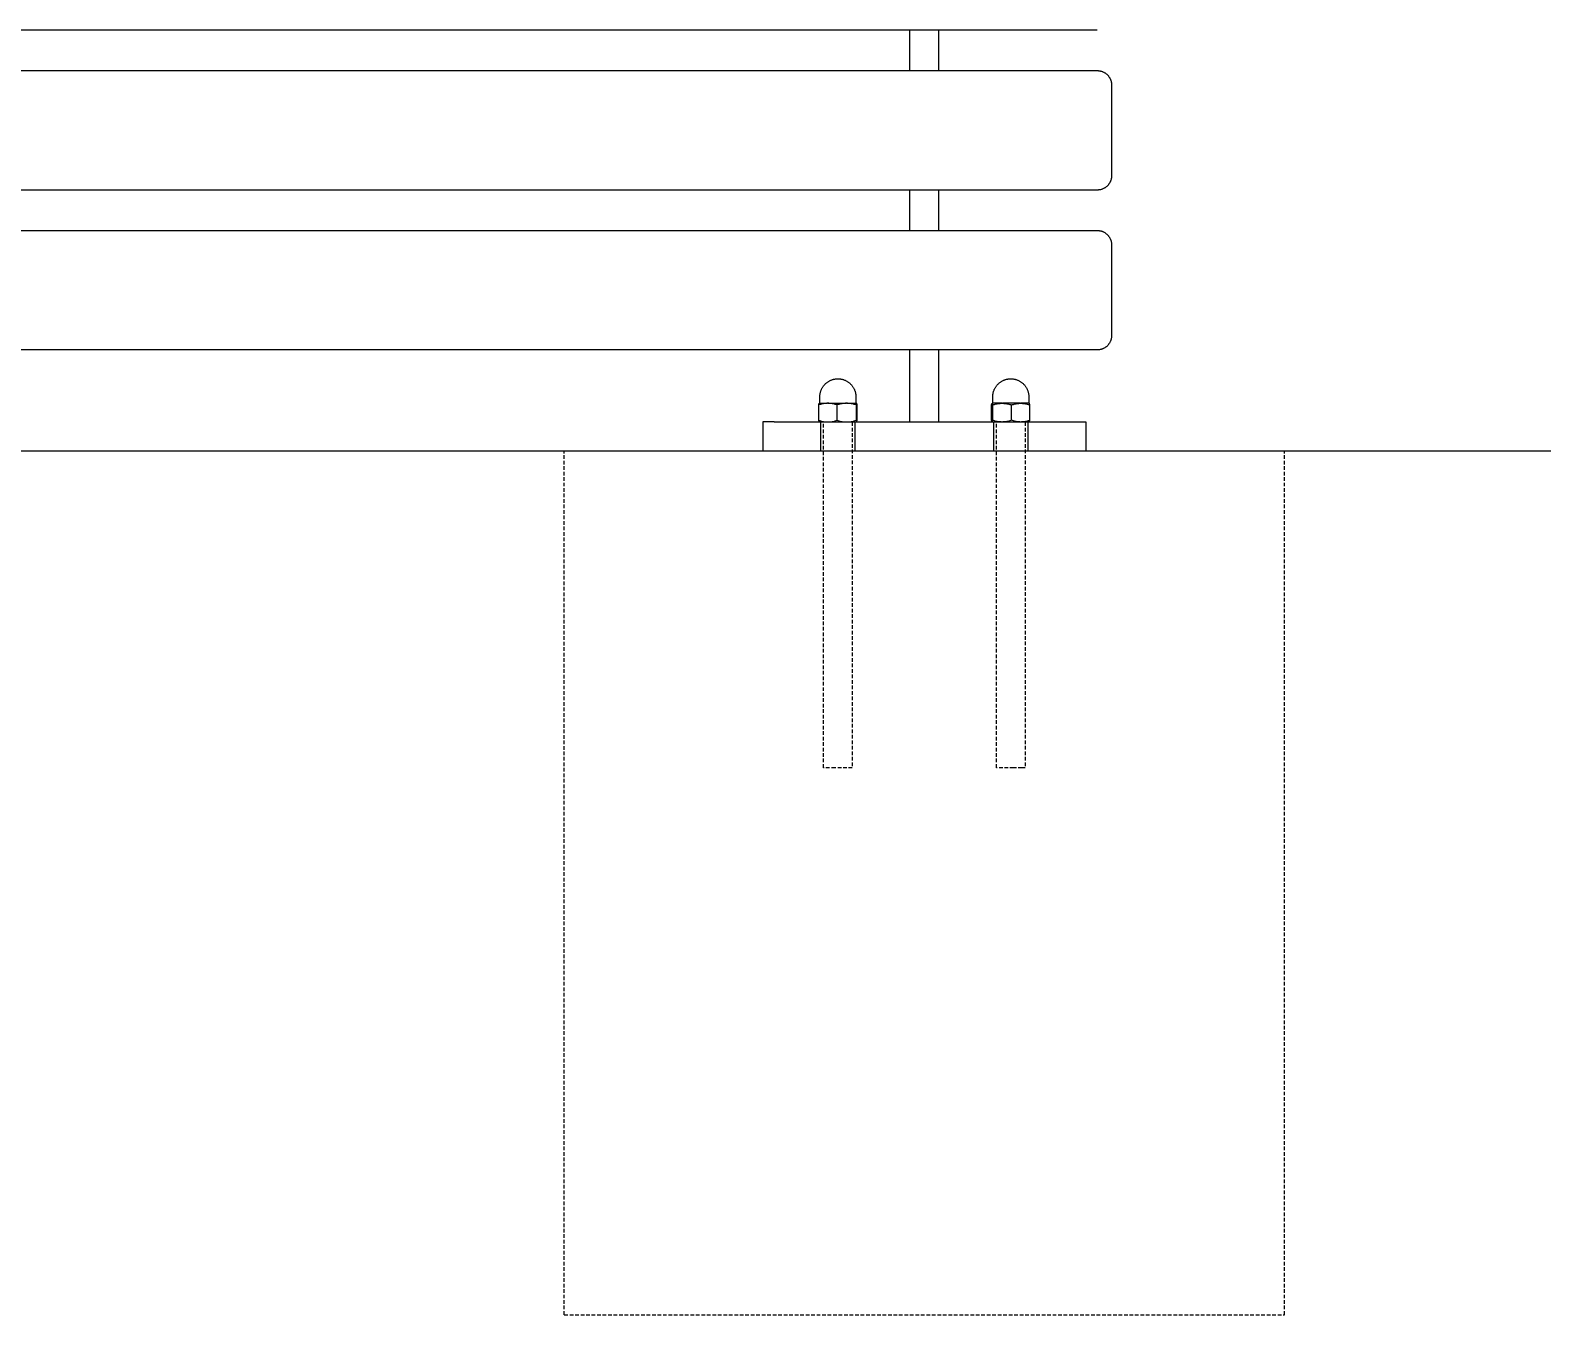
# Model space of a CAD drawing. Header units: millimetres. Extents: x -273 to 4197, y -77 to 2867.
# Drawn here: x 1369 to 1894, y 2108 to 2554 of the extents above; entities that cross this region are included whole.
import ezdxf

# ---------------------------------------------------------------- set-up
doc = ezdxf.new("R2010")
doc.units = ezdxf.units.MM
doc.linetypes.add('HIDDEN', pattern=[1.905, 1.27, -0.635])
for name, color, linetype, lineweight in [('ZANO_R', 7, 'Continuous', 0), ('ZANO_R_przerywana', 7, 'HIDDEN', 0), ('ZANO_W', 1, 'Continuous', 0)]:
    doc.layers.add(name, color=color, linetype=linetype, lineweight=lineweight)
doc.styles.add('Arial', font='arial.ttf')
doc.styles.get("Standard").update_dxf_attribs({"font": 'ARIALUNI.TTF'})
doc.dimstyles.new('pl i ang', dxfattribs={"dimtxt": 50, "dimasz": 50, "dimexe": 1.25, "dimexo": 0.625, "dimgap": 10, "dimtad": 1, "dimtoh": 1, "dimtxsty": 'Standard', "dimcen": 2.5, "dimclrd": 1, "dimclre": 1, "dimclrt": 1, "dimadec": 0, "dimazin": 0, "dimtfac": 1, "dimtmove": 0, "dimatfit": 3, "dimfxl": 1, "dimarcsym": 1})

# ---------------------------------------------------------------- blocks, each defined once
blk = doc.blocks.new('*D398')
at = {"layer": 'ZANO_W', "color": 1, "lineweight": -2}
blk.add_line((3526.26, 2484.69), (3532.24, 2529.25), dxfattribs=at)
for start, end in [(0, 82.3581), (102.8076, 123.2571), (319.101, 339.5505)]:
    blk.add_arc((3515.93, 2407.67), 112.67, start, end, dxfattribs=at)
at = {"layer": 'ZANO_W', "color": 1}
for points in [[(3491.26, 2510.88), (3490.65, 2524.2), (3530.91, 2519.34)], [(3628.06, 2367.12), (3614.94, 2369.49), (3628.6, 2407.67)]]:
    blk.add_solid(points, dxfattribs=at)
at = {"layer": 'ZANO_W', "color": 1, "insert": (3623.83, 2502.06), "char_height": 40, "attachment_point": 5, "rotation": 311.179, "style": 'Arial'}
blk.add_mtext('82%%d', dxfattribs=at)

msp = doc.modelspace()

# ---------------------------------------------------------------- linework, layer by layer
at = {"layer": 'ZANO_R'}
for p, q in [((1739.31, 2553.69), (-50.69, 2553.69)), ((1674.31, 2539.67), (1674.31, 2553.69)), ((1684.31, 2539.67), (1684.31, 2553.69)), ((-50.69, 2539.67), (1739.31, 2539.67)), ((1739.31, 2539.67), (1739.48, 2539.66)), ((1739.48, 2539.66), (1739.65, 2539.65)), ((1739.65, 2539.65), (1739.82, 2539.64)), ((1739.82, 2539.64), (1739.99, 2539.62)), ((1739.99, 2539.62), (1740.16, 2539.59)), ((1740.16, 2539.59), (1740.33, 2539.56)), ((1740.33, 2539.56), (1740.49, 2539.52)), ((1740.49, 2539.52), (1740.66, 2539.48)), ((1740.66, 2539.48), (1740.82, 2539.43)), ((1740.82, 2539.43), (1740.98, 2539.38)), ((1740.98, 2539.38), (1741.14, 2539.32)), ((1741.14, 2539.32), (1741.3, 2539.25)), ((1741.3, 2539.25), (1741.46, 2539.18)), ((1741.46, 2539.18), (1741.61, 2539.1)), ((1741.61, 2539.1), (1741.76, 2539.02)), ((1741.76, 2539.02), (1741.91, 2538.94)), ((1741.91, 2538.94), (1742.05, 2538.85)), ((1742.05, 2538.85), (1742.19, 2538.75)), ((1742.19, 2538.75), (1742.33, 2538.65)), ((1742.33, 2538.65), (1742.46, 2538.54)), ((1742.46, 2538.54), (1742.6, 2538.43)), ((1742.6, 2538.43), (1742.72, 2538.32)), ((1742.72, 2538.32), (1742.84, 2538.2)), ((1742.84, 2538.2), (1742.96, 2538.08)), ((1742.96, 2538.08), (1743.08, 2537.95)), ((1743.08, 2537.95), (1743.19, 2537.82)), ((1743.19, 2537.82), (1743.29, 2537.69)), ((1743.29, 2537.69), (1743.39, 2537.55)), ((1743.39, 2537.55), (1743.49, 2537.41)), ((1743.49, 2537.41), (1743.58, 2537.26)), ((1743.58, 2537.26), (1743.67, 2537.12)), ((1743.67, 2537.12), (1743.75, 2536.97)), ((1743.75, 2536.97), (1743.82, 2536.81)), ((1743.82, 2536.81), (1743.9, 2536.66)), ((1743.9, 2536.66), (1743.96, 2536.5)), ((1743.96, 2536.5), (1744.02, 2536.34)), ((1744.02, 2536.34), (1744.08, 2536.18)), ((1744.08, 2536.18), (1744.12, 2536.01)), ((1744.12, 2536.01), (1744.17, 2535.85)), ((1744.17, 2535.85), (1744.2, 2535.68)), ((1744.2, 2535.68), (1744.24, 2535.51)), ((1744.24, 2535.51), (1744.26, 2535.35)), ((1744.26, 2535.35), (1744.28, 2535.18)), ((1744.28, 2535.18), (1744.3, 2535.01)), ((1744.3, 2535.01), (1744.31, 2534.84)), ((1744.31, 2534.84), (1744.31, 2534.67)), ((1744.31, 2534.67), (1744.31, 2530.94)), ((1744.31, 2530.94), (1744.31, 2503.19)), ((1744.28, 2502.68), (1744.26, 2502.51)), ((1744.3, 2502.85), (1744.28, 2502.68)), ((1744.31, 2503.02), (1744.3, 2502.85)), ((1744.31, 2503.19), (1744.31, 2503.02)), ((1739.31, 2498.19), (-50.69, 2498.19)), ((1674.31, 2484.16), (1674.31, 2498.19)), ((1684.31, 2484.16), (1684.31, 2498.19)), ((1739.48, 2498.19), (1739.31, 2498.19)), ((1739.65, 2498.2), (1739.48, 2498.19)), ((1739.82, 2498.22), (1739.65, 2498.2)), ((1739.99, 2498.24), (1739.82, 2498.22)), ((1740.16, 2498.26), (1739.99, 2498.24)), ((1740.33, 2498.3), (1740.16, 2498.26)), ((1740.49, 2498.33), (1740.33, 2498.3)), ((1740.66, 2498.38), (1740.49, 2498.33)), ((1740.82, 2498.42), (1740.66, 2498.38)), ((1740.98, 2498.48), (1740.82, 2498.42)), ((1741.14, 2498.54), (1740.98, 2498.48)), ((1741.3, 2498.6), (1741.14, 2498.54)), ((1741.46, 2498.68), (1741.3, 2498.6)), ((1741.61, 2498.75), (1741.46, 2498.68)), ((1741.76, 2498.83), (1741.61, 2498.75)), ((1741.91, 2498.92), (1741.76, 2498.83)), ((1742.05, 2499.01), (1741.91, 2498.92)), ((1742.19, 2499.11), (1742.05, 2499.01)), ((1742.33, 2499.21), (1742.19, 2499.11)), ((1742.46, 2499.31), (1742.33, 2499.21)), ((1742.6, 2499.42), (1742.46, 2499.31)), ((1742.72, 2499.54), (1742.6, 2499.42)), ((1742.84, 2499.66), (1742.72, 2499.54)), ((1742.96, 2499.78), (1742.84, 2499.66)), ((1743.08, 2499.9), (1742.96, 2499.78)), ((1743.19, 2500.04), (1743.08, 2499.9)), ((1743.29, 2500.17), (1743.19, 2500.04)), ((1743.39, 2500.31), (1743.29, 2500.17)), ((1743.49, 2500.45), (1743.39, 2500.31)), ((1743.58, 2500.59), (1743.49, 2500.45)), ((1743.67, 2500.74), (1743.58, 2500.59)), ((1743.75, 2500.89), (1743.67, 2500.74)), ((1743.82, 2501.04), (1743.75, 2500.89)), ((1743.9, 2501.2), (1743.82, 2501.04)), ((1743.96, 2501.36), (1743.9, 2501.2)), ((1744.02, 2501.52), (1743.96, 2501.36)), ((1744.08, 2501.68), (1744.02, 2501.52)), ((1744.12, 2501.84), (1744.08, 2501.68)), ((1744.17, 2502.01), (1744.12, 2501.84)), ((1744.2, 2502.17), (1744.17, 2502.01)), ((1744.24, 2502.34), (1744.2, 2502.17)), ((1744.26, 2502.51), (1744.24, 2502.34)), ((-50.69, 2484.16), (1739.31, 2484.16)), ((1739.31, 2484.16), (1739.48, 2484.16)), ((1739.48, 2484.16), (1739.65, 2484.15)), ((1739.65, 2484.15), (1739.82, 2484.14)), ((1739.82, 2484.14), (1739.99, 2484.12)), ((1739.99, 2484.12), (1740.16, 2484.09)), ((1740.16, 2484.09), (1740.33, 2484.06)), ((1740.33, 2484.06), (1740.49, 2484.02)), ((1740.49, 2484.02), (1740.66, 2483.98)), ((1740.66, 2483.98), (1740.82, 2483.93)), ((1740.82, 2483.93), (1740.98, 2483.87)), ((1740.98, 2483.87), (1741.14, 2483.81)), ((1741.14, 2483.81), (1741.3, 2483.75)), ((1741.3, 2483.75), (1741.46, 2483.68)), ((1741.46, 2483.68), (1741.61, 2483.6)), ((1741.61, 2483.6), (1741.76, 2483.52)), ((1741.76, 2483.52), (1741.91, 2483.43)), ((1741.91, 2483.43), (1742.05, 2483.34)), ((1742.05, 2483.34), (1742.19, 2483.25)), ((1742.19, 2483.25), (1742.33, 2483.15)), ((1742.33, 2483.15), (1742.46, 2483.04)), ((1742.46, 2483.04), (1742.6, 2482.93)), ((1742.6, 2482.93), (1742.72, 2482.82)), ((1742.72, 2482.82), (1742.84, 2482.7)), ((1742.84, 2482.7), (1742.96, 2482.58)), ((1742.96, 2482.58), (1743.08, 2482.45)), ((1743.08, 2482.45), (1743.19, 2482.32)), ((1743.19, 2482.32), (1743.29, 2482.18)), ((1743.29, 2482.18), (1743.39, 2482.05)), ((1743.39, 2482.05), (1743.49, 2481.91)), ((1743.49, 2481.91), (1743.58, 2481.76)), ((1743.58, 2481.76), (1743.67, 2481.61)), ((1743.67, 2481.61), (1743.75, 2481.46)), ((1743.75, 2481.46), (1743.82, 2481.31)), ((1743.82, 2481.31), (1743.9, 2481.15)), ((1743.9, 2481.15), (1743.96, 2481)), ((1743.96, 2481), (1744.02, 2480.84)), ((1744.02, 2480.84), (1744.08, 2480.68)), ((1744.08, 2480.68), (1744.12, 2480.51)), ((1744.12, 2480.51), (1744.17, 2480.35)), ((1744.17, 2480.35), (1744.2, 2480.18)), ((1744.2, 2480.18), (1744.24, 2480.01)), ((1744.24, 2480.01), (1744.26, 2479.84)), ((1744.26, 2479.84), (1744.28, 2479.67)), ((1744.28, 2479.67), (1744.3, 2479.5)), ((1744.3, 2479.5), (1744.31, 2479.33)), ((1744.31, 2479.33), (1744.31, 2479.16)), ((1744.31, 2479.16), (1744.31, 2475.44)), ((1744.31, 2475.44), (1744.31, 2447.69)), ((1743.49, 2444.95), (1743.39, 2444.8)), ((1743.58, 2445.09), (1743.49, 2444.95)), ((1743.67, 2445.24), (1743.58, 2445.09)), ((1743.75, 2445.39), (1743.67, 2445.24)), ((1743.82, 2445.54), (1743.75, 2445.39)), ((1743.9, 2445.7), (1743.82, 2445.54)), ((1743.96, 2445.85), (1743.9, 2445.7)), ((1744.02, 2446.01), (1743.96, 2445.85)), ((1744.08, 2446.18), (1744.02, 2446.01)), ((1744.12, 2446.34), (1744.08, 2446.18)), ((1744.17, 2446.5), (1744.12, 2446.34)), ((1744.2, 2446.67), (1744.17, 2446.5)), ((1744.24, 2446.84), (1744.2, 2446.67)), ((1744.26, 2447.01), (1744.24, 2446.84)), ((1744.28, 2447.18), (1744.26, 2447.01)), ((1744.3, 2447.35), (1744.28, 2447.18)), ((1744.31, 2447.52), (1744.3, 2447.35)), ((1744.31, 2447.69), (1744.31, 2447.52)), ((1739.31, 2442.69), (-50.69, 2442.69)), ((1674.31, 2417.67), (1674.31, 2442.69)), ((1684.31, 2417.67), (1684.31, 2442.69)), ((1739.48, 2442.69), (1739.31, 2442.69)), ((1739.65, 2442.7), (1739.48, 2442.69)), ((1739.82, 2442.71), (1739.65, 2442.7)), ((1739.99, 2442.73), (1739.82, 2442.71)), ((1740.16, 2442.76), (1739.99, 2442.73)), ((1740.33, 2442.79), (1740.16, 2442.76)), ((1740.49, 2442.83), (1740.33, 2442.79)), ((1740.66, 2442.87), (1740.49, 2442.83)), ((1740.82, 2442.92), (1740.66, 2442.87)), ((1740.98, 2442.98), (1740.82, 2442.92)), ((1741.14, 2443.04), (1740.98, 2442.98)), ((1741.3, 2443.1), (1741.14, 2443.04)), ((1741.46, 2443.17), (1741.3, 2443.1)), ((1741.61, 2443.25), (1741.46, 2443.17)), ((1741.76, 2443.33), (1741.61, 2443.25)), ((1741.91, 2443.42), (1741.76, 2443.33)), ((1742.05, 2443.51), (1741.91, 2443.42)), ((1742.19, 2443.6), (1742.05, 2443.51)), ((1742.33, 2443.7), (1742.19, 2443.6)), ((1742.46, 2443.81), (1742.33, 2443.7)), ((1742.6, 2443.92), (1742.46, 2443.81)), ((1742.72, 2444.03), (1742.6, 2443.92)), ((1742.84, 2444.15), (1742.72, 2444.03)), ((1742.96, 2444.28), (1742.84, 2444.15)), ((1743.08, 2444.4), (1742.96, 2444.28)), ((1743.19, 2444.53), (1743.08, 2444.4)), ((1743.29, 2444.67), (1743.19, 2444.53)), ((1743.39, 2444.8), (1743.29, 2444.67)), ((1643.67, 2429.1), (1643.76, 2429.29)), ((1643.76, 2429.29), (1643.86, 2429.48)), ((1643.86, 2429.48), (1643.97, 2429.66)), ((1643.97, 2429.66), (1644.08, 2429.84)), ((1644.08, 2429.84), (1644.2, 2430.02)), ((1644.2, 2430.02), (1644.33, 2430.19)), ((1644.33, 2430.19), (1644.46, 2430.36)), ((1644.46, 2430.36), (1644.6, 2430.52)), ((1644.6, 2430.52), (1644.74, 2430.68)), ((1644.74, 2430.68), (1644.89, 2430.84)), ((1644.89, 2430.84), (1645.04, 2430.98)), ((1645.04, 2430.98), (1645.2, 2431.13)), ((1645.2, 2431.13), (1645.37, 2431.26)), ((1645.37, 2431.26), (1645.53, 2431.4)), ((1645.53, 2431.4), (1645.71, 2431.52)), ((1645.71, 2431.52), (1645.88, 2431.64)), ((1645.88, 2431.64), (1646.06, 2431.76)), ((1646.06, 2431.76), (1646.25, 2431.86)), ((1646.25, 2431.86), (1646.43, 2431.97)), ((1646.43, 2431.97), (1646.63, 2432.06)), ((1646.63, 2432.06), (1646.82, 2432.15)), ((1646.82, 2432.15), (1647.02, 2432.23)), ((1647.02, 2432.23), (1647.22, 2432.31)), ((1647.22, 2432.31), (1647.42, 2432.37)), ((1647.42, 2432.37), (1647.62, 2432.43)), ((1647.62, 2432.43), (1647.83, 2432.49)), ((1647.83, 2432.49), (1648.04, 2432.54)), ((1648.04, 2432.54), (1648.25, 2432.58)), ((1648.25, 2432.58), (1648.46, 2432.61)), ((1648.46, 2432.61), (1648.67, 2432.63)), ((1648.67, 2432.63), (1648.88, 2432.65)), ((1648.88, 2432.65), (1649.1, 2432.66)), ((1649.1, 2432.66), (1649.31, 2432.67)), ((1649.31, 2432.67), (1649.52, 2432.66)), ((1649.52, 2432.66), (1649.74, 2432.65)), ((1649.74, 2432.65), (1649.95, 2432.63)), ((1649.95, 2432.63), (1650.16, 2432.61)), ((1650.16, 2432.61), (1650.37, 2432.58)), ((1650.37, 2432.58), (1650.58, 2432.54)), ((1650.58, 2432.54), (1650.79, 2432.49)), ((1650.79, 2432.49), (1651, 2432.43)), ((1651, 2432.43), (1651.2, 2432.37)), ((1651.2, 2432.37), (1651.4, 2432.31)), ((1651.4, 2432.31), (1651.6, 2432.23)), ((1651.6, 2432.23), (1651.8, 2432.15)), ((1651.8, 2432.15), (1651.99, 2432.06)), ((1651.99, 2432.06), (1652.18, 2431.97)), ((1652.18, 2431.97), (1652.37, 2431.86)), ((1652.37, 2431.86), (1652.56, 2431.76)), ((1652.56, 2431.76), (1652.74, 2431.64)), ((1652.74, 2431.64), (1652.91, 2431.52)), ((1652.91, 2431.52), (1653.09, 2431.4)), ((1653.09, 2431.4), (1653.25, 2431.26)), ((1653.25, 2431.26), (1653.42, 2431.13)), ((1653.42, 2431.13), (1653.58, 2430.98)), ((1653.58, 2430.98), (1653.73, 2430.84)), ((1653.73, 2430.84), (1653.88, 2430.68)), ((1653.88, 2430.68), (1654.02, 2430.52)), ((1654.02, 2430.52), (1654.16, 2430.36)), ((1654.16, 2430.36), (1654.29, 2430.19)), ((1654.29, 2430.19), (1654.42, 2430.02)), ((1654.42, 2430.02), (1654.54, 2429.84)), ((1654.54, 2429.84), (1654.65, 2429.66)), ((1654.65, 2429.66), (1654.76, 2429.48)), ((1654.76, 2429.48), (1654.86, 2429.29)), ((1654.86, 2429.29), (1654.95, 2429.1)), ((1703.67, 2429.1), (1703.76, 2429.29)), ((1703.76, 2429.29), (1703.86, 2429.48)), ((1703.86, 2429.48), (1703.97, 2429.66)), ((1703.97, 2429.66), (1704.08, 2429.84)), ((1704.08, 2429.84), (1704.2, 2430.02)), ((1704.2, 2430.02), (1704.33, 2430.19)), ((1704.33, 2430.19), (1704.46, 2430.36)), ((1704.46, 2430.36), (1704.6, 2430.52)), ((1704.6, 2430.52), (1704.74, 2430.68)), ((1704.74, 2430.68), (1704.89, 2430.84)), ((1704.89, 2430.84), (1705.04, 2430.98)), ((1705.04, 2430.98), (1705.2, 2431.13)), ((1705.2, 2431.13), (1705.37, 2431.26)), ((1705.37, 2431.26), (1705.53, 2431.4)), ((1705.53, 2431.4), (1705.71, 2431.52)), ((1705.71, 2431.52), (1705.88, 2431.64)), ((1705.88, 2431.64), (1706.06, 2431.76)), ((1706.06, 2431.76), (1706.25, 2431.86)), ((1706.25, 2431.86), (1706.43, 2431.97)), ((1706.43, 2431.97), (1706.63, 2432.06)), ((1706.63, 2432.06), (1706.82, 2432.15)), ((1706.82, 2432.15), (1707.02, 2432.23)), ((1707.02, 2432.23), (1707.22, 2432.31)), ((1707.22, 2432.31), (1707.42, 2432.37)), ((1707.42, 2432.37), (1707.62, 2432.43)), ((1707.62, 2432.43), (1707.83, 2432.49)), ((1707.83, 2432.49), (1708.04, 2432.54)), ((1708.04, 2432.54), (1708.25, 2432.58)), ((1708.25, 2432.58), (1708.46, 2432.61)), ((1708.46, 2432.61), (1708.67, 2432.63)), ((1708.67, 2432.63), (1708.88, 2432.65)), ((1708.88, 2432.65), (1709.1, 2432.66)), ((1709.1, 2432.66), (1709.31, 2432.67)), ((1709.31, 2432.67), (1709.52, 2432.66)), ((1709.52, 2432.66), (1709.74, 2432.65)), ((1709.74, 2432.65), (1709.95, 2432.63)), ((1709.95, 2432.63), (1710.16, 2432.61)), ((1710.16, 2432.61), (1710.37, 2432.58)), ((1710.37, 2432.58), (1710.58, 2432.54)), ((1710.58, 2432.54), (1710.79, 2432.49)), ((1710.79, 2432.49), (1711, 2432.43)), ((1711, 2432.43), (1711.2, 2432.37)), ((1711.2, 2432.37), (1711.4, 2432.31)), ((1711.4, 2432.31), (1711.6, 2432.23)), ((1711.6, 2432.23), (1711.8, 2432.15)), ((1711.8, 2432.15), (1711.99, 2432.06)), ((1711.99, 2432.06), (1712.18, 2431.97)), ((1712.18, 2431.97), (1712.37, 2431.86)), ((1712.37, 2431.86), (1712.56, 2431.76)), ((1712.56, 2431.76), (1712.74, 2431.64)), ((1712.74, 2431.64), (1712.91, 2431.52)), ((1712.91, 2431.52), (1713.09, 2431.4)), ((1713.09, 2431.4), (1713.25, 2431.26)), ((1713.25, 2431.26), (1713.42, 2431.13)), ((1713.42, 2431.13), (1713.58, 2430.98)), ((1713.58, 2430.98), (1713.73, 2430.84)), ((1713.73, 2430.84), (1713.88, 2430.68)), ((1713.88, 2430.68), (1714.02, 2430.52)), ((1714.02, 2430.52), (1714.16, 2430.36)), ((1714.16, 2430.36), (1714.29, 2430.19)), ((1714.29, 2430.19), (1714.42, 2430.02)), ((1714.42, 2430.02), (1714.54, 2429.84)), ((1714.54, 2429.84), (1714.65, 2429.66)), ((1714.65, 2429.66), (1714.76, 2429.48)), ((1714.76, 2429.48), (1714.86, 2429.29)), ((1714.86, 2429.29), (1714.95, 2429.1)), ((1642.66, 2423.59), (1642.8, 2424.16)), ((1642.8, 2424.16), (1642.81, 2424.17)), ((1642.81, 2424.17), (1642.81, 2424.17)), ((1642.81, 2424.17), (1642.81, 2424.17)), ((1642.81, 2424.17), (1642.81, 2424.17)), ((1642.81, 2424.17), (1642.81, 2424.17)), ((1642.81, 2424.17), (1642.82, 2424.17)), ((1642.82, 2424.17), (1642.85, 2424.17)), ((1642.85, 2424.17), (1642.99, 2424.17)), ((1642.94, 2424.17), (1643.06, 2424.29)), ((1642.99, 2424.17), (1643.56, 2424.17)), ((1643.06, 2426.63), (1643.07, 2426.84)), ((1643.06, 2426.42), (1643.06, 2426.63)), ((1643.06, 2424.29), (1643.06, 2426.42)), ((1643.07, 2426.84), (1643.09, 2427.06)), ((1643.09, 2427.06), (1643.12, 2427.27)), ((1643.12, 2427.27), (1643.15, 2427.48)), ((1643.15, 2427.48), (1643.19, 2427.69)), ((1643.19, 2427.69), (1643.24, 2427.9)), ((1643.24, 2427.9), (1643.29, 2428.1)), ((1643.29, 2428.1), (1643.35, 2428.31)), ((1643.35, 2428.31), (1643.42, 2428.51)), ((1643.42, 2428.51), (1643.5, 2428.71)), ((1643.5, 2428.71), (1643.58, 2428.91)), ((1643.56, 2424.17), (1645.68, 2424.17)), ((1643.58, 2428.91), (1643.67, 2429.1)), ((1643.91, 2423.94), (1643.59, 2423.87)), ((1644.23, 2424.01), (1643.91, 2423.94)), ((1644.55, 2424.06), (1644.23, 2424.01)), ((1644.87, 2424.1), (1644.55, 2424.06)), ((1645.19, 2424.14), (1644.87, 2424.1)), ((1645.51, 2424.16), (1645.19, 2424.14)), ((1645.84, 2424.17), (1645.51, 2424.16)), ((1646.16, 2424.16), (1645.84, 2424.17)), ((1645.95, 2424.17), (1652.21, 2424.17)), ((1646.48, 2424.14), (1646.16, 2424.16)), ((1646.81, 2424.1), (1646.48, 2424.14)), ((1647.13, 2424.06), (1646.81, 2424.1)), ((1647.45, 2424.01), (1647.13, 2424.06)), ((1647.77, 2423.94), (1647.45, 2424.01)), ((1648.08, 2423.87), (1647.77, 2423.94)), ((1650.31, 2423.95), (1649.98, 2423.87)), ((1650.65, 2424.01), (1650.31, 2423.95)), ((1650.98, 2424.06), (1650.65, 2424.01)), ((1651.32, 2424.1), (1650.98, 2424.06)), ((1651.66, 2424.14), (1651.32, 2424.1)), ((1651.99, 2424.16), (1651.66, 2424.14)), ((1652.33, 2424.17), (1651.99, 2424.16)), ((1652.67, 2424.16), (1652.33, 2424.17)), ((1652.43, 2424.17), (1655.8, 2424.17)), ((1653.01, 2424.14), (1652.67, 2424.16)), ((1653.35, 2424.1), (1653.01, 2424.14)), ((1653.68, 2424.06), (1653.35, 2424.1)), ((1654.02, 2424.01), (1653.68, 2424.06)), ((1654.35, 2423.95), (1654.02, 2424.01)), ((1654.68, 2423.87), (1654.35, 2423.95)), ((1654.95, 2429.1), (1655.04, 2428.91)), ((1655.04, 2428.91), (1655.12, 2428.71)), ((1655.12, 2428.71), (1655.2, 2428.51)), ((1655.2, 2428.51), (1655.27, 2428.31)), ((1655.27, 2428.31), (1655.33, 2428.1)), ((1655.33, 2428.1), (1655.38, 2427.9)), ((1655.38, 2427.9), (1655.43, 2427.69)), ((1655.43, 2427.69), (1655.47, 2427.48)), ((1655.47, 2427.48), (1655.5, 2427.27)), ((1655.5, 2427.27), (1655.53, 2427.06)), ((1655.53, 2427.06), (1655.54, 2426.84)), ((1655.54, 2426.84), (1655.56, 2426.63)), ((1655.56, 2426.63), (1655.56, 2426.42)), ((1655.56, 2426.42), (1655.56, 2424.29)), ((1655.56, 2424.29), (1655.56, 2424.28)), ((1655.56, 2424.28), (1655.56, 2424.28)), ((1655.56, 2424.28), (1655.56, 2424.27)), ((1655.56, 2424.27), (1655.56, 2424.27)), ((1655.56, 2424.27), (1655.56, 2424.27)), ((1655.56, 2424.27), (1655.56, 2424.26)), ((1655.56, 2424.26), (1655.56, 2424.26)), ((1655.56, 2424.26), (1655.56, 2424.25)), ((1655.56, 2424.25), (1655.57, 2424.25)), ((1655.57, 2424.25), (1655.57, 2424.25)), ((1655.57, 2424.25), (1655.57, 2424.24)), ((1655.57, 2424.24), (1655.57, 2424.24)), ((1655.57, 2424.24), (1655.57, 2424.23)), ((1655.57, 2424.23), (1655.57, 2424.23)), ((1655.57, 2424.23), (1655.58, 2424.23)), ((1655.58, 2424.23), (1655.58, 2424.22)), ((1655.58, 2424.22), (1655.58, 2424.22)), ((1655.58, 2424.22), (1655.58, 2424.22)), ((1655.58, 2424.22), (1655.58, 2424.21)), ((1655.58, 2424.21), (1655.59, 2424.21)), ((1655.59, 2424.21), (1655.59, 2424.21)), ((1655.59, 2424.21), (1655.59, 2424.2)), ((1655.59, 2424.2), (1655.6, 2424.2)), ((1655.6, 2424.2), (1655.6, 2424.2)), ((1655.6, 2424.2), (1655.6, 2424.2)), ((1655.6, 2424.2), (1655.6, 2424.19)), ((1655.6, 2424.19), (1655.61, 2424.19)), ((1655.61, 2424.19), (1655.61, 2424.19)), ((1655.61, 2424.19), (1655.61, 2424.19)), ((1655.61, 2424.19), (1655.62, 2424.18)), ((1655.62, 2424.18), (1655.62, 2424.18)), ((1655.62, 2424.18), (1655.63, 2424.18)), ((1655.63, 2424.18), (1655.63, 2424.18)), ((1655.63, 2424.18), (1655.63, 2424.18)), ((1655.63, 2424.18), (1655.64, 2424.17)), ((1655.64, 2424.17), (1655.64, 2424.17)), ((1655.64, 2424.17), (1655.64, 2424.17)), ((1655.64, 2424.17), (1655.65, 2424.17)), ((1655.65, 2424.17), (1655.65, 2424.17)), ((1655.65, 2424.17), (1655.66, 2424.17)), ((1655.8, 2424.17), (1655.65, 2423.59)), ((1655.95, 2423.59), (1655.8, 2424.17)), ((1702.66, 2423.59), (1702.81, 2424.17)), ((1702.81, 2424.17), (1702.96, 2423.59)), ((1706.19, 2424.17), (1702.82, 2424.17)), ((1702.95, 2424.17), (1702.96, 2424.17)), ((1702.96, 2424.17), (1702.96, 2424.17)), ((1702.96, 2424.17), (1702.97, 2424.17)), ((1702.97, 2424.17), (1702.97, 2424.17)), ((1702.97, 2424.17), (1702.97, 2424.17)), ((1702.97, 2424.17), (1702.98, 2424.17)), ((1702.98, 2424.17), (1702.98, 2424.18)), ((1702.98, 2424.18), (1702.99, 2424.18)), ((1702.98, 2424.17), (1702.98, 2424.17)), ((1702.99, 2424.18), (1702.99, 2424.18)), ((1702.99, 2424.18), (1703, 2424.18)), ((1703, 2424.18), (1703.01, 2424.19)), ((1703, 2424.18), (1703, 2424.18)), ((1703, 2424.18), (1703, 2424.18)), ((1703.01, 2424.19), (1703.01, 2424.19)), ((1703.01, 2424.19), (1703.01, 2424.19)), ((1703.01, 2424.19), (1703.02, 2424.19)), ((1703.02, 2424.2), (1703.03, 2424.21)), ((1703.02, 2424.19), (1703.02, 2424.2)), ((1703.02, 2424.2), (1703.02, 2424.2)), ((1703.02, 2424.2), (1703.02, 2424.2)), ((1703.03, 2424.21), (1703.03, 2424.21)), ((1703.03, 2424.21), (1703.03, 2424.21)), ((1703.03, 2424.21), (1703.04, 2424.21)), ((1703.04, 2424.22), (1703.04, 2424.23)), ((1703.04, 2424.23), (1703.05, 2424.23)), ((1703.04, 2424.21), (1703.04, 2424.22)), ((1703.04, 2424.22), (1703.04, 2424.22)), ((1703.04, 2424.22), (1703.04, 2424.22)), ((1703.05, 2424.24), (1703.05, 2424.25)), ((1703.05, 2424.25), (1703.05, 2424.25)), ((1703.05, 2424.25), (1703.06, 2424.25)), ((1703.05, 2424.23), (1703.05, 2424.24)), ((1703.05, 2424.24), (1703.05, 2424.24)), ((1703.05, 2424.24), (1703.05, 2424.24)), ((1703.06, 2426.63), (1703.07, 2426.84)), ((1703.06, 2426.42), (1703.06, 2426.63)), ((1703.06, 2424.29), (1703.06, 2426.42)), ((1703.06, 2424.28), (1703.06, 2424.29)), ((1703.06, 2424.27), (1703.06, 2424.28)), ((1703.06, 2424.28), (1703.06, 2424.28)), ((1703.06, 2424.26), (1703.06, 2424.27)), ((1703.06, 2424.27), (1703.06, 2424.27)), ((1703.06, 2424.27), (1703.06, 2424.27)), ((1703.06, 2424.25), (1703.06, 2424.26)), ((1703.06, 2424.26), (1703.06, 2424.26)), ((1703.07, 2426.84), (1703.09, 2427.06)), ((1703.09, 2427.06), (1703.12, 2427.27)), ((1703.12, 2427.27), (1703.15, 2427.48)), ((1703.15, 2427.48), (1703.19, 2427.69)), ((1703.19, 2427.69), (1703.24, 2427.9)), ((1703.24, 2427.9), (1703.29, 2428.1)), ((1703.29, 2428.1), (1703.35, 2428.31)), ((1703.35, 2428.31), (1703.42, 2428.51)), ((1703.42, 2428.51), (1703.5, 2428.71)), ((1703.5, 2428.71), (1703.58, 2428.91)), ((1703.58, 2428.91), (1703.67, 2429.1)), ((1703.94, 2423.87), (1704.27, 2423.95)), ((1704.27, 2423.95), (1704.6, 2424.01)), ((1704.6, 2424.01), (1704.94, 2424.06)), ((1704.94, 2424.06), (1705.27, 2424.1)), ((1705.27, 2424.1), (1705.61, 2424.14)), ((1705.61, 2424.14), (1705.95, 2424.16)), ((1705.95, 2424.16), (1706.29, 2424.17)), ((1706.29, 2424.17), (1706.63, 2424.16)), ((1712.67, 2424.17), (1706.4, 2424.17)), ((1706.63, 2424.16), (1706.96, 2424.14)), ((1706.96, 2424.14), (1707.3, 2424.1)), ((1707.3, 2424.1), (1707.64, 2424.06)), ((1707.64, 2424.06), (1707.97, 2424.01)), ((1707.97, 2424.01), (1708.3, 2423.95)), ((1708.3, 2423.95), (1708.63, 2423.87)), ((1710.54, 2423.87), (1710.85, 2423.94)), ((1710.85, 2423.94), (1711.17, 2424.01)), ((1711.17, 2424.01), (1711.49, 2424.06)), ((1711.49, 2424.06), (1711.81, 2424.1)), ((1711.81, 2424.1), (1712.13, 2424.14)), ((1712.13, 2424.14), (1712.46, 2424.16)), ((1712.46, 2424.16), (1712.78, 2424.17)), ((1712.78, 2424.17), (1713.11, 2424.16)), ((1715.06, 2424.17), (1712.93, 2424.17)), ((1713.11, 2424.16), (1713.43, 2424.14)), ((1713.43, 2424.14), (1713.75, 2424.1)), ((1713.75, 2424.1), (1714.07, 2424.06)), ((1714.07, 2424.06), (1714.39, 2424.01)), ((1714.39, 2424.01), (1714.71, 2423.94)), ((1714.71, 2423.94), (1715.03, 2423.87)), ((1714.95, 2429.1), (1715.04, 2428.91)), ((1715.04, 2428.91), (1715.12, 2428.71)), ((1715.63, 2424.17), (1715.06, 2424.17)), ((1715.12, 2428.71), (1715.2, 2428.51)), ((1715.2, 2428.51), (1715.27, 2428.31)), ((1715.27, 2428.31), (1715.33, 2428.1)), ((1715.33, 2428.1), (1715.38, 2427.9)), ((1715.38, 2427.9), (1715.43, 2427.69)), ((1715.43, 2427.69), (1715.47, 2427.48)), ((1715.47, 2427.48), (1715.5, 2427.27)), ((1715.5, 2427.27), (1715.53, 2427.06)), ((1715.53, 2427.06), (1715.54, 2426.84)), ((1715.54, 2426.84), (1715.56, 2426.63)), ((1715.56, 2426.63), (1715.56, 2426.42)), ((1715.56, 2426.42), (1715.56, 2424.29)), ((1715.56, 2424.29), (1715.56, 2424.28)), ((1715.56, 2424.28), (1715.56, 2424.28)), ((1715.56, 2424.28), (1715.56, 2424.27)), ((1715.56, 2424.27), (1715.56, 2424.27)), ((1715.56, 2424.27), (1715.56, 2424.27)), ((1715.56, 2424.27), (1715.56, 2424.26)), ((1715.56, 2424.26), (1715.56, 2424.26)), ((1715.56, 2424.26), (1715.56, 2424.25)), ((1715.56, 2424.25), (1715.56, 2424.25)), ((1715.56, 2424.25), (1715.57, 2424.25)), ((1715.57, 2424.25), (1715.57, 2424.24)), ((1715.57, 2424.24), (1715.57, 2424.24)), ((1715.57, 2424.24), (1715.57, 2424.24)), ((1715.57, 2424.24), (1715.57, 2424.23)), ((1715.57, 2424.23), (1715.57, 2424.23)), ((1715.57, 2424.23), (1715.58, 2424.22)), ((1715.58, 2424.22), (1715.58, 2424.22)), ((1715.58, 2424.22), (1715.58, 2424.22)), ((1715.58, 2424.22), (1715.58, 2424.21)), ((1715.58, 2424.21), (1715.59, 2424.21)), ((1715.59, 2424.21), (1715.59, 2424.21)), ((1715.59, 2424.21), (1715.59, 2424.21)), ((1715.59, 2424.21), (1715.59, 2424.2)), ((1715.59, 2424.2), (1715.6, 2424.2)), ((1715.6, 2424.2), (1715.6, 2424.2)), ((1715.6, 2424.2), (1715.6, 2424.19)), ((1715.6, 2424.19), (1715.61, 2424.19)), ((1715.61, 2424.19), (1715.61, 2424.19)), ((1715.61, 2424.19), (1715.61, 2424.19)), ((1715.61, 2424.19), (1715.62, 2424.18)), ((1715.62, 2424.18), (1715.62, 2424.18)), ((1715.62, 2424.18), (1715.62, 2424.18)), ((1715.62, 2424.18), (1715.63, 2424.18)), ((1715.63, 2424.18), (1715.63, 2424.18)), ((1715.63, 2424.18), (1715.63, 2424.18)), ((1715.63, 2424.18), (1715.64, 2424.17)), ((1715.77, 2424.17), (1715.63, 2424.17)), ((1715.64, 2424.17), (1715.64, 2424.17)), ((1715.64, 2424.17), (1715.65, 2424.17)), ((1715.65, 2424.17), (1715.65, 2424.17)), ((1715.65, 2424.17), (1715.65, 2424.17)), ((1715.65, 2424.17), (1715.66, 2424.17)), ((1715.66, 2424.17), (1715.66, 2424.17)), ((1715.66, 2424.17), (1715.67, 2424.17)), ((1715.8, 2424.17), (1715.77, 2424.17)), ((1715.81, 2424.17), (1715.8, 2424.17)), ((1715.81, 2424.17), (1715.81, 2424.16)), ((1715.81, 2424.17), (1715.81, 2424.17)), ((1715.81, 2424.17), (1715.81, 2424.17)), ((1715.81, 2424.17), (1715.81, 2424.17)), ((1715.81, 2424.17), (1715.81, 2424.17)), ((1715.95, 2423.59), (1715.81, 2424.16)), ((1642.97, 2423.69), (1642.66, 2423.59)), ((1642.66, 2418.25), (1642.66, 2423.59)), ((1643.28, 2423.79), (1642.97, 2423.69)), ((1643.59, 2423.87), (1643.28, 2423.79)), ((1648.39, 2423.79), (1648.08, 2423.87)), ((1648.7, 2423.69), (1648.39, 2423.79)), ((1649.01, 2423.59), (1648.7, 2423.69)), ((1649.33, 2423.69), (1649.01, 2423.59)), ((1649.01, 2418.25), (1649.01, 2423.59)), ((1649.66, 2423.79), (1649.33, 2423.69)), ((1649.98, 2423.87), (1649.66, 2423.79)), ((1655.01, 2423.79), (1654.68, 2423.87)), ((1655.33, 2423.69), (1655.01, 2423.79)), ((1655.65, 2423.59), (1655.33, 2423.69)), ((1655.65, 2423.59), (1655.65, 2418.25)), ((1655.95, 2418.25), (1655.95, 2423.59)), ((1702.66, 2418.25), (1702.66, 2423.59)), ((1702.96, 2423.59), (1703.29, 2423.69)), ((1702.96, 2423.59), (1702.96, 2418.25)), ((1703.29, 2423.69), (1703.61, 2423.79)), ((1703.61, 2423.79), (1703.94, 2423.87)), ((1708.63, 2423.87), (1708.96, 2423.79)), ((1708.96, 2423.79), (1709.29, 2423.69)), ((1709.29, 2423.69), (1709.61, 2423.59)), ((1709.61, 2423.59), (1709.92, 2423.69)), ((1709.61, 2418.25), (1709.61, 2423.59)), ((1709.92, 2423.69), (1710.23, 2423.79)), ((1710.23, 2423.79), (1710.54, 2423.87)), ((1715.03, 2423.87), (1715.34, 2423.79)), ((1715.34, 2423.79), (1715.65, 2423.69)), ((1715.65, 2423.69), (1715.95, 2423.59)), ((1715.95, 2418.25), (1715.95, 2423.59)), ((1623.21, 2417.67), (1623.21, 2407.67)), ((1627.21, 2417.67), (1623.21, 2417.67)), ((1627.21, 2417.67), (1731.41, 2417.67)), ((1642.66, 2418.25), (1642.98, 2418.14)), ((1642.8, 2417.67), (1642.66, 2418.25)), ((1642.98, 2418.14), (1643.29, 2418.05)), ((1643.29, 2418.05), (1643.61, 2417.96)), ((1643.31, 2417.67), (1643.31, 2407.67)), ((1643.61, 2417.96), (1643.92, 2417.89)), ((1643.92, 2417.89), (1644.25, 2417.82)), ((1644.25, 2417.82), (1644.57, 2417.77)), ((1644.57, 2417.77), (1644.9, 2417.73)), ((1644.9, 2417.73), (1645.22, 2417.69)), ((1645.22, 2417.69), (1645.55, 2417.67)), ((1646.12, 2417.67), (1646.45, 2417.69)), ((1646.45, 2417.69), (1646.78, 2417.72)), ((1646.78, 2417.72), (1647.1, 2417.77)), ((1647.1, 2417.77), (1647.43, 2417.82)), ((1647.43, 2417.82), (1647.75, 2417.89)), ((1647.75, 2417.89), (1648.07, 2417.96)), ((1648.07, 2417.96), (1648.38, 2418.05)), ((1648.38, 2418.05), (1648.7, 2418.14)), ((1648.7, 2418.14), (1649.01, 2418.25)), ((1649.01, 2418.25), (1649.34, 2418.14)), ((1649.34, 2418.14), (1649.66, 2418.05)), ((1649.66, 2418.05), (1650, 2417.96)), ((1650, 2417.96), (1650.33, 2417.89)), ((1650.33, 2417.89), (1650.67, 2417.82)), ((1650.67, 2417.82), (1651.01, 2417.77)), ((1651.01, 2417.77), (1651.35, 2417.72)), ((1651.35, 2417.72), (1651.69, 2417.69)), ((1651.69, 2417.69), (1652.03, 2417.67)), ((1652.63, 2417.67), (1652.98, 2417.69)), ((1652.98, 2417.69), (1653.32, 2417.72)), ((1653.32, 2417.72), (1653.66, 2417.77)), ((1653.66, 2417.77), (1654, 2417.82)), ((1654, 2417.82), (1654.33, 2417.89)), ((1654.33, 2417.89), (1654.67, 2417.96)), ((1654.67, 2417.96), (1655, 2418.05)), ((1655, 2418.05), (1655.33, 2418.14)), ((1655.31, 2407.67), (1655.31, 2417.67)), ((1655.33, 2418.14), (1655.65, 2418.25)), ((1655.65, 2418.25), (1655.79, 2417.67)), ((1655.82, 2417.67), (1655.95, 2418.25)), ((1702.8, 2417.67), (1702.66, 2418.25)), ((1702.96, 2418.25), (1702.83, 2417.67)), ((1703.29, 2418.14), (1702.96, 2418.25)), ((1703.62, 2418.05), (1703.29, 2418.14)), ((1703.31, 2417.67), (1703.31, 2407.67)), ((1703.95, 2417.96), (1703.62, 2418.05)), ((1704.29, 2417.89), (1703.95, 2417.96)), ((1704.62, 2417.82), (1704.29, 2417.89)), ((1704.96, 2417.77), (1704.62, 2417.82)), ((1705.3, 2417.72), (1704.96, 2417.77)), ((1705.64, 2417.69), (1705.3, 2417.72)), ((1705.98, 2417.67), (1705.64, 2417.69)), ((1706.93, 2417.69), (1706.59, 2417.67)), ((1707.27, 2417.72), (1706.93, 2417.69)), ((1707.61, 2417.77), (1707.27, 2417.72)), ((1707.95, 2417.82), (1707.61, 2417.77)), ((1708.29, 2417.89), (1707.95, 2417.82)), ((1708.62, 2417.96), (1708.29, 2417.89)), ((1708.95, 2418.05), (1708.62, 2417.96)), ((1709.28, 2418.14), (1708.95, 2418.05)), ((1709.61, 2418.25), (1709.28, 2418.14)), ((1709.92, 2418.14), (1709.61, 2418.25)), ((1710.23, 2418.05), (1709.92, 2418.14)), ((1710.55, 2417.96), (1710.23, 2418.05)), ((1710.87, 2417.89), (1710.55, 2417.96)), ((1711.19, 2417.82), (1710.87, 2417.89)), ((1711.52, 2417.77), (1711.19, 2417.82)), ((1711.84, 2417.72), (1711.52, 2417.77)), ((1712.17, 2417.69), (1711.84, 2417.72)), ((1712.5, 2417.67), (1712.17, 2417.69)), ((1713.4, 2417.69), (1713.07, 2417.67)), ((1713.72, 2417.73), (1713.4, 2417.69)), ((1714.05, 2417.77), (1713.72, 2417.73)), ((1714.37, 2417.82), (1714.05, 2417.77)), ((1714.69, 2417.89), (1714.37, 2417.82)), ((1715.01, 2417.96), (1714.69, 2417.89)), ((1715.33, 2418.05), (1715.01, 2417.96)), ((1715.31, 2407.67), (1715.31, 2417.67)), ((1715.64, 2418.14), (1715.33, 2418.05)), ((1715.95, 2418.25), (1715.64, 2418.14)), ((1715.82, 2417.67), (1715.95, 2418.25)), ((1731.41, 2417.67), (1735.41, 2417.67)), ((1735.41, 2417.67), (1735.41, 2407.67)), ((1554.31, 2407.67), (1804.31, 2407.67))]:
    msp.add_line(p, q, dxfattribs=at)
msp.add_lwpolyline([(-273.4, 2407.67), (4090.96, 2407.67)], dxfattribs=at)
at = {"layer": 'ZANO_R_przerywana'}
for p, q in [((1644.31, 2297.59), (1644.31, 2417.59)), ((1654.31, 2417.59), (1654.31, 2297.59)), ((1704.31, 2297.59), (1704.31, 2417.59)), ((1714.31, 2417.59), (1714.31, 2297.59)), ((1554.31, 2107.67), (1554.31, 2407.67)), ((1804.31, 2107.67), (1804.31, 2407.67)), ((1648.31, 2297.59), (1644.31, 2297.59)), ((1654.31, 2297.59), (1648.31, 2297.59)), ((1710.31, 2297.59), (1704.31, 2297.59)), ((1713.17, 2297.59), (1710.31, 2297.59)), ((1714.05, 2297.59), (1713.17, 2297.59)), ((1714.25, 2297.59), (1714.05, 2297.59)), ((1714.3, 2297.59), (1714.25, 2297.59)), ((1714.31, 2297.59), (1714.3, 2297.59)), ((1714.31, 2297.59), (1714.31, 2297.59)), ((1714.31, 2297.59), (1714.31, 2297.59)), ((1714.31, 2297.59), (1714.31, 2297.59)), ((1714.31, 2297.59), (1714.31, 2297.59)), ((1554.31, 2107.67), (1804.31, 2107.67))]:
    msp.add_line(p, q, dxfattribs=at)

# ---------------------------------------------------------------- dimensions: what is measured, and where the dimension line sits
at = {"layer": 'ZANO_W'}
dim = msp.add_angular_dim_2l(base=(3615.91, 2459.61), line1=((-273.4, 2407.67), (4090.96, 2407.67)), line2=((3524.94, 2474.77), (3521.21, 2447.02)), dimstyle='pl i ang', override={"dimtxt": 40, "dimasz": 40, "dimexe": 10, "dimexo": 10, "dimtoh": 0, "dimdec": 0, "dimtxsty": 'Arial', "dimtdec": 0, "dimtmove": 1}, dxfattribs=at)
dim.commit()
dim.dimension.update_dxf_attribs({"geometry": '*D398', "text_midpoint": (3623.83, 2502.06)})

doc.saveas('drawing.dxf')
